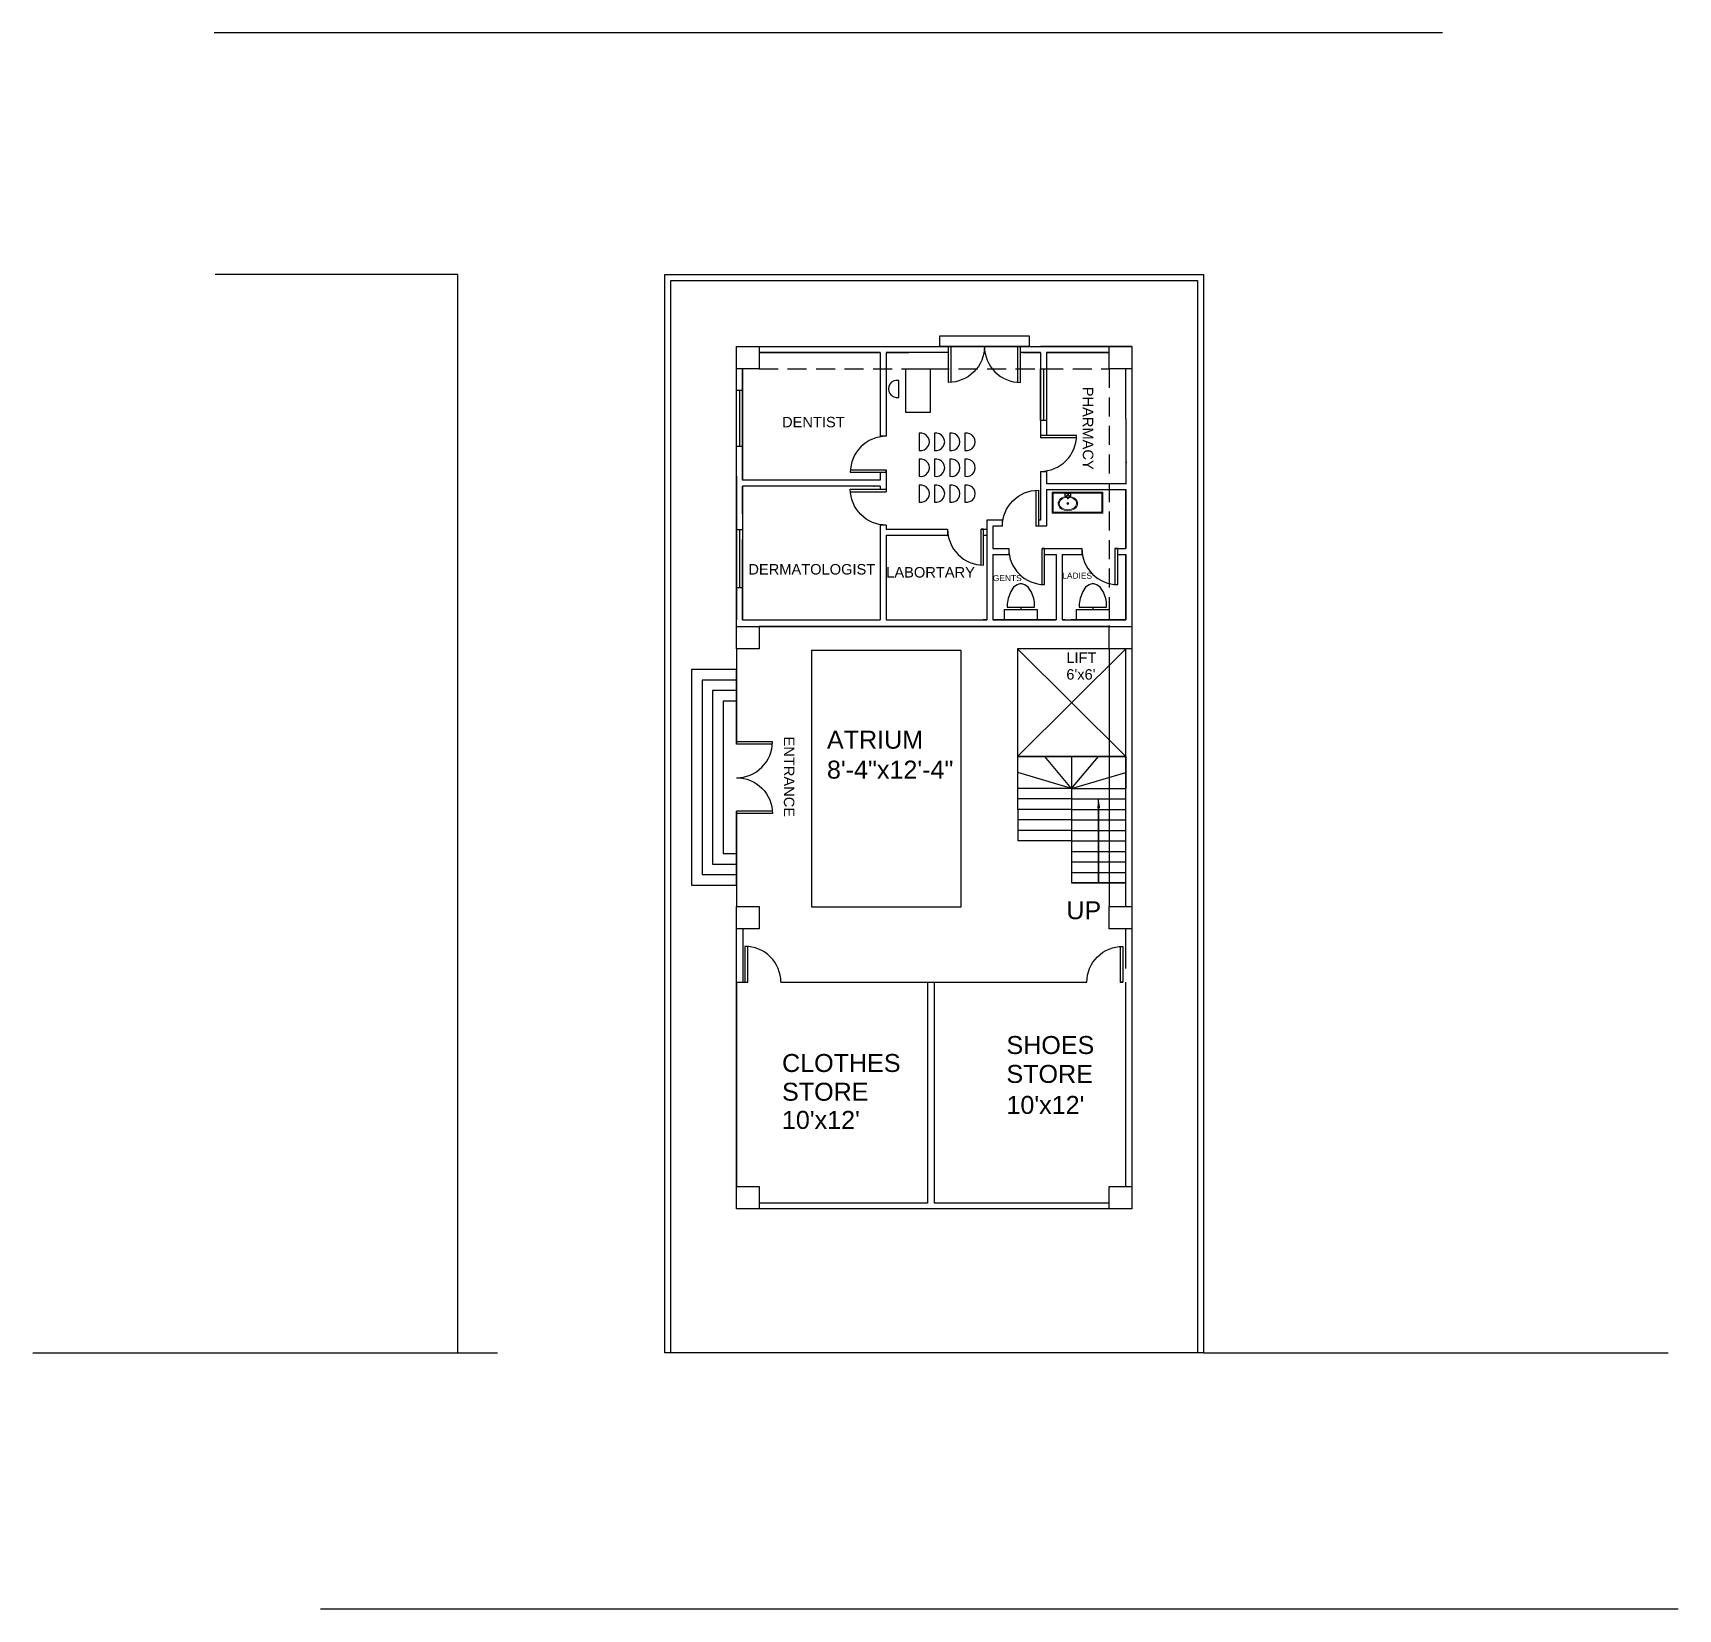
# Model space of a CAD drawing. Header units: millimetres. Extents: x 330 to 252295, y 1859 to 157169.
# Drawn here: x 330 to 1429, y 1859 to 2912 of the extents above; entities outside this region: 5.
import ezdxf
from ezdxf import colors
from ezdxf.entities.mleader import LeaderData, LeaderLine
from ezdxf.math import Vec2, Vec3

# ---------------------------------------------------------------- set-up
doc = ezdxf.new("R2010")
doc.units = ezdxf.units.MM
doc.linetypes.add('DASHED', pattern=[19.05, 12.7, -6.35])
doc.linetypes.add('DASHEDX2', pattern=[38.1, 25.4, -12.7])
for name, color, linetype in [('beam', 7, 'DASHED'), ('column', 2, 'Continuous'), ('ELEVATER', 3, 'Continuous'), ('stairs', 6, 'Continuous'), ('text', 24, 'Continuous'), ('walls', 4, 'Continuous')]:
    doc.layers.add(name, color=color, linetype=linetype)
for name, color, linetype, lineweight in [('boundry wall', 3, 'Continuous', 9), ('doors', 1, 'Continuous', 25), ('windows', 6, 'Continuous', 25)]:
    doc.layers.add(name, color=color, linetype=linetype, lineweight=lineweight)
doc.styles.get("Standard").update_dxf_attribs({"font": 'arial.ttf'})

# ---------------------------------------------------------------- blocks, each defined once
blk = doc.blocks.new('A$C00B923F5')
at = {"lineweight": 5}
for p, q in [((0, 0.55), (1.00988, 0.55)), ((0, 0.55), (0, 0)), ((1.33197, 0.55), (0.98197, 0.55)), ((1.33197, 0.3), (1.33197, 0.55)), ((1.33197, 0.55), (1.33197, 0)), ((0.025, 0.525), (1.30697, 0.525)), ((0.025, 0.525), (0.025, 0.025)), ((1.30697, 0.525), (1.30697, 0.035)), ((0.34245, 0.51836), (0.47925, 0.51836)), ((0.34245, 0.51456), (0.4072, 0.51456)), ((0.4145, 0.51456), (0.47925, 0.51456)), ((0.33485, 0.51076), (0.33485, 0.45946)), ((0.33865, 0.51076), (0.33865, 0.45946)), ((0.48305, 0.51076), (0.48305, 0.45946)), ((0.48685, 0.51076), (0.48685, 0.45946)), ((0.38894, 0.46926), (0.39837, 0.38363)), ((0.43276, 0.46926), (0.42321, 0.3826)), ((0.34245, 0.45566), (0.39043, 0.45566)), ((0.43126, 0.45566), (0.47925, 0.45566)), ((0.34245, 0.45186), (0.39085, 0.45186)), ((0.43084, 0.45186), (0.47925, 0.45186)), ((0.41858, 0.37888), (0.40312, 0.37888)), ((1.29697, 0.025), (0.025, 0.025)), ((1.33197, 0), (0, 0))]:
    blk.add_line(p, q, dxfattribs=at)
for centre, radius in [((0.41085, 0.51182), 0.00457), ((0.41085, 0.51182), 0.00362), ((0.41085, 0.48511), 0.02134), ((0.41085, 0.25172), 0.02375), ((0.41085, 0.25172), 0.01615)]:
    blk.add_circle(centre, radius, dxfattribs=at)
for centre, radius, start, end in [((0.34245, 0.51076), 0.0076, 90, 180), ((0.47925, 0.51076), 0.0076, 0, 90), ((0.34245, 0.51076), 0.0038, 90, 180), ((0.47925, 0.51076), 0.0038, 0, 90), ((0.34245, 0.45946), 0.0076, 180, 270), ((0.34245, 0.45946), 0.0038, 180, 270), ((0.47925, 0.45946), 0.0038, 270, 0), ((0.47925, 0.45946), 0.0076, 270, 0), ((0.40312, 0.38363), 0.00475, 180, 270), ((0.41858, 0.38363), 0.00475, 270, 0), ((1.29697, 0.035), 0.01, 270, 0)]:
    blk.add_arc(centre, radius, start, end, dxfattribs=at)
at = {"lineweight": 5, "extrusion": (2.77556e-17, 2.22045e-16, -1)}
blk.add_ellipse((0.41085, 0.25172), major_axis=(0.2565, 0), ratio=0.740741, start_param=-1.497351, end_param=4.638944, dxfattribs=at)
at = {"lineweight": 5, "extrusion": (-2.77556e-17, 2.77556e-16, -1)}
blk.add_ellipse((0.41085, 0.25172), major_axis=(0.2299, 0), ratio=0.710744, start_param=-1.501555, end_param=4.643148, dxfattribs=at)
blk = doc.blocks.new('*U7')
at = {"layer": 'text', "lineweight": -3}
blk.add_lwpolyline([(-3.4, -5.7, 1.200363), (-3.4, 5.7)], format="xyb", close=True, dxfattribs=at)
blk = doc.blocks.new('*U8')
at = {"layer": 'walls', "color": 0, "linetype": 'ByBlock', "lineweight": -2, "transparency": 16777216}
for p in [(0, 34.6), (10.2, 34.6), (20.4, 34.6), (30.6, 34.6), (0, 17.3), (10.2, 17.3), (20.4, 17.3), (30.6, 17.3), (0, 0), (10.2, 0), (20.4, 0), (30.6, 0)]:
    blk.add_blockref('*U7', p, dxfattribs=at)
blk = doc.blocks.new('wcb')
at = {"layer": 'walls', "lineweight": -3}
blk.add_line((1255.6, 2464), (1255.6, 2461.5), dxfattribs=at)
blk.add_lwpolyline([(1242.5, 2472.8, 0.063505), (1241.7, 2465.5), (1241.7, 2464), (1269.5, 2464), (1269.5, 2465.5, 0.063505), (1268.7, 2472.8), (1266.3, 2479.2), (1263.1, 2484.2), (1259.6, 2486.6, 0.152602), (1255.6, 2487.7, 0.152602), (1251.7, 2486.6), (1248.1, 2484.2), (1245, 2479.2)], format="xyb", close=True, dxfattribs=at)
blk.add_lwpolyline([(1272.3, 2461.5), (1272.3, 2451), (1239, 2451), (1239, 2461.5), (1255.6, 2461.5)], close=True, dxfattribs=at)
blk = doc.blocks.new('SINK')
at = {"color": 7, "xscale": 1000, "yscale": 1000, "zscale": 1000}
blk.add_blockref('A$C00B923F5', (8718.21, 11754.52), dxfattribs=at)
blk = doc.blocks.new('A$C63EE29C8')
for p, q in [((0.4564, 0.4762), (0.3933, 0.4762)), ((0.397, 0.4762), (0.397, 0.4292)), ((0.4046, 0.4762), (0.4046, 0.4292)), ((0.4113, 0.4762), (0.4113, 0.4292)), ((0.4214, 0.4762), (0.4214, 0.4292)), ((0.4316, 0.4762), (0.4316, 0.4292)), ((0.4464, 0.4762), (0.4464, 0.4292)), ((0.3933, 0.4292), (0.4564, 0.4292)), ((0.4507, 0.4233), (0.3985, 0.4233)), ((0.4507, 0.4204), (0.3985, 0.4204)), ((0.3162, 0.2295), (0.275, 0.2295)), ((0.2754, 0.2052), (0.3162, 0.2052)), ((0.3162, 0.1975), (0.2786, 0.1975)), ((0.3395, 0.1975), (0.3395, 0.1771)), ((0.3439, 0.1678), (0.3439, 0.2068)), ((0.3491, 0.1747), (0.3491, 0.2008)), ((0.3748, 0.1771), (0.3748, 0.1975)), ((0.4292, 0.1975), (0.4357, 0.1975)), ((0.2796, 0.1771), (0.3116, 0.1771)), ((0.417, 0.1771), (0.417, 0.1443)), ((0.4212, 0.1443), (0.4212, 0.1771)), ((0.4277, 0.1387), (0.4277, 0.1771)), ((0.4357, 0.1771), (0.4882, 0.1771)), ((0.4936, 0.1443), (0.4936, 0.1704)), ((0.5588, 0.1704), (0.5588, 0.1443)), ((0.2754, 0.122), (0.3162, 0.122)), ((0.2796, 0.1277), (0.3116, 0.1277)), ((0.3106, 0.1142), (0.2806, 0.1142)), ((0.5552, 0.1033), (0.5552, 0.0733))]:
    blk.add_line(p, q)
at = {"linetype": 'DASHEDX2', "ltscale": 30}
blk.add_line((0.0795, 0.3634), (0.5791, 0.3634), dxfattribs=at)
for points in [[(0.3933, 0.4483), (0.3004, 0.4779, 0.521948), (0.2866, 0.4687), (0.2898, 0.4487), (0.2898, 0.4437), (0.309, 0.4437), (0.309, 0.4487), (0.3133, 0.4554), (0.3882, 0.4068)], [(0.4615, 0.4068), (0.4513, 0.4204), (0.4513, 0.4233), (0.4564, 0.4292), (0.4564, 0.4762, 0.342414), (0.3933, 0.4762), (0.3933, 0.4292), (0.3985, 0.4233), (0.3985, 0.4204), (0.3882, 0.4068)], [(0.5791, 0.3968), (0.0175, 0.3968, 1.048362), (0.0175, 0.3634), (0.0795, 0.3634), (0.0831, 0.3517), (0.0962, 0.3314), (0.1152, 0.311), (0.1385, 0.2862), (0.1705, 0.2732), (0.1997, 0.2615), (0.2172, 0.2542), (0.2317, 0.2528), (0.2521, 0.2484), (0.275, 0.2295), (0.275, 0.2109)], [(0.3162, 0.2109), (0.3162, 0.2295, -0.198886), (0.3529, 0.2769, 0.30302), (0.4056, 0.3968)], [(0.4357, 0.2882), (0.4357, 0.1771), (0.3748, 0.1771), (0.3748, 0.1747), (0.3491, 0.1747), (0.3491, 0.1678), (0.3439, 0.1678), (0.3395, 0.1735), (0.3395, 0.1771), (0.3116, 0.1771), (0.3116, 0.1277), (0.3236, 0.1277), (0.3162, 0.122), (0.3162, 0.1142), (0.3106, 0.1142), (0.3106, 0.054, 0.938509), (0.3586, 0.0509, -0.377532), (0.4181, 0.1033), (0.5552, 0.1033), (0.5552, 0.1145), (0.5791, 0.1145), (0.5791, 0.0622), (0.5552, 0.0622), (0.5552, 0.0733), (0.4181, 0.0733, 0.377532), (0.3883, 0.0471, -0.938509), (0.2806, 0.054), (0.2806, 0.1142), (0.2754, 0.1142), (0.2754, 0.122), (0.2676, 0.1277), (0.2796, 0.1277), (0.2796, 0.1771), (0.2786, 0.1771), (0.2786, 0.1975), (0.2754, 0.1975), (0.2754, 0.2052), (0.2676, 0.2109), (0.3236, 0.2109), (0.3162, 0.2052), (0.3162, 0.1975), (0.3395, 0.1975), (0.3395, 0.2011), (0.3439, 0.2068), (0.3491, 0.2068), (0.3491, 0.2008), (0.3748, 0.2008), (0.3748, 0.1975), (0.4226, 0.1975), (0.4292, 0.1975), (0.4292, 0.3143)], [(0.4286, 0.3328, 0.18158), (0.4505, 0.2622, -0.15658), (0.4575, 0.1902)], [(0.4386, 0.3328, 0.186456), (0.4591, 0.2674, -0.154913), (0.4678, 0.1902)], [(0.41, 0.1771), (0.41, 0.1479), (0.417, 0.1443), (0.4212, 0.1443), (0.4277, 0.1387), (0.4871, 0.1387), (0.4936, 0.1443), (0.5588, 0.1443, 0.273702), (0.5791, 0.1285), (0.5791, 0.1285)], [(0.4357, 0.1902), (0.4882, 0.1902), (0.4882, 0.1771), (0.4936, 0.1704), (0.5588, 0.1704, -0.273702), (0.5791, 0.1862), (0.5791, 0.1862)]]:
    blk.add_lwpolyline(points, format="xyb")
for points in [[(0.043, 0.3968), (0.0613, 0.4085), (0.0773, 0.4114), (0.3679, 0.42)], [(0.0586, 0.4068), (0.468, 0.4068), (0.468, 0.423)], [(0.3977, 0.4194), (0.3977, 0.4071)], [(0.4064, 0.4204), (0.4064, 0.4068)], [(0.4144, 0.4204), (0.4144, 0.4068)], [(0.4222, 0.4204), (0.4222, 0.4068)], [(0.43, 0.4204), (0.43, 0.4068)], [(0.4377, 0.4204), (0.4377, 0.4068)], [(0.4448, 0.4204), (0.4448, 0.4068)], [(0.4513, 0.4225), (0.5188, 0.4245), (0.5319, 0.4187), (0.5319, 0.3968)], [(0.5231, 0.3968), (0.5231, 0.3634)], [(0.5796, 0.1379), (0.5948, 0.1379), (0.5948, 0.1724), (0.5791, 0.1724)], [(0.5791, 0.1561), (0.5951, 0.1561)], [(0.5791, 0.0709), (0.5935, 0.0709), (0.5935, 0.1054), (0.5791, 0.1054)], [(0.5791, 0.0888), (0.5935, 0.0888)]]:
    blk.add_lwpolyline(points)
at = {"linetype": 'Continuous'}
blk.add_lwpolyline([(0.4197, 0.3968), (0.4197, 0.3328), (0.4503, 0.3328), (0.4503, 0.3968)], dxfattribs=at)
blk = doc.blocks.new('block')
at = {"xscale": 25.4, "yscale": 25.4, "zscale": 25.4}
blk.add_blockref('A$C63EE29C8', (22401.866, 13780.384), dxfattribs=at)

msp = doc.modelspace()

# ---------------------------------------------------------------- linework, layer by layer
at = {"lineweight": -3}
for p, q in [((1271.2, 2911.9), (450.7, 2911.9)), ((613.4, 2750.5), (451.3, 2750.5)), ((613.4, 2030.5), (613.4, 2750.5)), ((1048.7, 2500.5), (1048.7, 2328.5)), ((329.6, 2030.5), (640, 2030.5)), ((1111.7, 2030.5), (1422, 2030.5))]:
    msp.add_line(p, q, dxfattribs=at)
msp.add_line((1428.7, 1859.3), (521.7, 1859.3))
at = {"layer": 'beam', "lineweight": -3}
for p, q in [((814.7, 2687.5), (1048.7, 2687.5)), ((1048.7, 2687.5), (1048.7, 2515.5))]:
    msp.add_line(p, q, dxfattribs=at)
at = {"layer": 'boundry wall', "lineweight": -3}
for p, q in [((751.7, 2750.5), (1111.7, 2750.5)), ((751.7, 2030.5), (751.7, 2750.5)), ((1111.7, 2750.5), (1111.7, 2030.5)), ((755.7, 2746.5), (1107.7, 2746.5)), ((755.7, 2030.5), (755.7, 2746.5)), ((1107.7, 2746.5), (1107.7, 2030.5)), ((1111.7, 2030.5), (751.7, 2030.5))]:
    msp.add_line(p, q, dxfattribs=at)
at = {"layer": 'column', "lineweight": -3}
for points in [[(799.7, 2702.5), (814.7, 2702.5), (814.7, 2687.5), (799.7, 2687.5)], [(1048.7, 2702.5), (1063.7, 2702.5), (1063.7, 2687.5), (1048.7, 2687.5)], [(799.7, 2515.5), (814.7, 2515.5), (814.7, 2500.5), (799.7, 2500.5)], [(1048.7, 2515.5), (1063.7, 2515.5), (1063.7, 2500.5), (1048.7, 2500.5)], [(799.7, 2328.5), (814.7, 2328.5), (814.7, 2313.5), (799.7, 2313.5)], [(1048.7, 2328.5), (1063.7, 2328.5), (1063.7, 2313.5), (1048.7, 2313.5)], [(799.7, 2141.5), (814.7, 2141.5), (814.7, 2126.5), (799.7, 2126.5)], [(1048.7, 2141.5), (1063.7, 2141.5), (1063.7, 2126.5), (1048.7, 2126.5)]]:
    msp.add_lwpolyline(points, close=True, dxfattribs=at)
at = {"layer": 'doors', "lineweight": -3}
for p, q in [((943, 2678.5), (943, 2702.5)), ((987.6, 2678.5), (987.6, 2702.5)), ((1026.8, 2641.4), (1002.8, 2641.4)), ((875.7, 2620.2), (899.7, 2620.2)), ((875.7, 2605.5), (899.7, 2605.5)), ((999.6, 2606.5), (999.6, 2582.5)), ((1057.4, 2593.6), (1057.4, 2593.6)), ((963, 2556.5), (963, 2580.5)), ((1003.8, 2543.5), (1003.8, 2567.5)), ((1052.7, 2543.5), (1052.7, 2567.5)), ((823.7, 2436.8), (799.7, 2436.8)), ((823.7, 2392.2), (799.7, 2392.2)), ((807, 2301.9), (807, 2278)), ((1056, 2301.9), (1056, 2278)), ((805.3, 2278), (805.3, 2278)), ((1057.7, 2278), (1057.7, 2278))]:
    msp.add_line(p, q, dxfattribs=at)
for points in [[(965.3, 2702.5, -0.414214), (941.3, 2678.5), (941.3, 2702.5), (943, 2702.5)], [(965.3, 2702.5, 0.414214), (989.3, 2678.5), (989.3, 2702.5), (987.6, 2702.5)], [(899.7, 2642.5, 0.414214), (875.7, 2618.5), (899.7, 2618.5), (899.7, 2620.2)], [(1002.8, 2619.1, 0.414214), (1026.8, 2643.1), (1002.8, 2643.1), (1002.8, 2641.4)], [(899.7, 2583.2, -0.414214), (875.7, 2607.2), (899.7, 2607.2), (899.7, 2605.5)], [(977.3, 2582.5, -0.414214), (1001.3, 2606.5), (1001.3, 2582.5), (999.6, 2582.5)], [(940.7, 2580.5, 0.414214), (964.7, 2556.5), (964.7, 2580.5), (963, 2580.5)], [(981.5, 2567.5, 0.414214), (1005.4, 2543.5), (1005.4, 2567.5), (1003.8, 2567.5)], [(1030.4, 2567.5, 0.414214), (1054.4, 2543.5), (1054.4, 2567.5), (1052.4, 2567.5)], [(799.7, 2414.5, 0.414214), (823.7, 2438.4), (799.7, 2438.4), (799.7, 2436.8)], [(799.7, 2414.5, -0.414214), (823.7, 2390.5), (799.7, 2390.5), (799.7, 2392.2)], [(829.3, 2278, 0.414214), (805.3, 2301.9), (805.3, 2278), (807.3, 2278)], [(1033.7, 2278, -0.414214), (1057.7, 2301.9), (1057.7, 2278), (1055.7, 2278)]]:
    msp.add_lwpolyline(points, format="xyb", dxfattribs=at)
at = {"layer": 'ELEVATER', "lineweight": -3}
for p, q in [((1059.7, 2500.5), (987.3, 2500.5)), ((987.3, 2500.5), (987.3, 2428.7)), ((1059.7, 2500.5), (987.3, 2428.7)), ((987.3, 2500.5), (1059.7, 2428.7)), ((1059.7, 2428.7), (1059.7, 2500.5)), ((987.3, 2428.7), (1059.7, 2428.7))]:
    msp.add_line(p, q, dxfattribs=at)
at = {"layer": 'stairs', "lineweight": -3}
for p, q in [((935.4, 2702.5), (935.4, 2709.5)), ((935.4, 2709.5), (995.2, 2709.5)), ((995.2, 2709.5), (995.2, 2702.5)), ((995.2, 2702.5), (935.4, 2702.5)), ((1045.8, 2625.2), (1045.8, 2625.2)), ((799.7, 2436.8), (799.7, 2486.7)), ((987.7, 2393.3), (987.7, 2428.7)), ((1023.5, 2428.7), (987.7, 2428.7)), ((987.7, 2407.3), (987.7, 2428.7)), ((1023.5, 2407.3), (987.7, 2418)), ((1023.5, 2407.3), (1005.6, 2428.7)), ((1059.7, 2428.7), (1023.5, 2428.7)), ((1023.5, 2428.7), (1023.5, 2344.3)), ((1023.5, 2407.3), (1041.6, 2428.7)), ((1023.5, 2407.3), (1059.7, 2418)), ((1059.7, 2428.7), (1059.7, 2407.3)), ((1023.5, 2407.3), (987.7, 2407.3)), ((1023.5, 2407.3), (1059.7, 2407.3)), ((1023.5, 2400.3), (987.7, 2400.3)), ((1023.5, 2400.3), (1059.7, 2400.3)), ((1041.6, 2344.3), (1041.6, 2400.3)), ((799.7, 2342.8), (799.7, 2392.2)), ((1023.5, 2393.3), (987.7, 2393.3)), ((987.7, 2393.3), (987.7, 2372.3)), ((1023.5, 2386.3), (987.7, 2386.3)), ((1023.5, 2393.3), (1059.7, 2393.3)), ((1023.5, 2386.3), (1059.7, 2386.3)), ((1023.5, 2379.3), (987.7, 2379.3)), ((1023.5, 2379.3), (1059.7, 2379.3)), ((1023.5, 2372.3), (987.7, 2372.3)), ((1023.5, 2372.3), (1059.7, 2372.3)), ((1023.5, 2365.3), (1059.7, 2365.3)), ((1023.5, 2358.3), (1059.7, 2358.3)), ((1023.5, 2351.3), (1059.7, 2351.3)), ((1023.5, 2344.3), (1059.7, 2344.3)), ((1059.7, 2344.3), (1023.5, 2344.3)), ((1023.5, 2344.3), (1059.7, 2344.3))]:
    msp.add_line(p, q, dxfattribs=at)
for points in [[(799.7, 2486.7), (793.2, 2486.7), (769.7, 2486.7), (769.7, 2342.8), (793.2, 2342.8), (799.7, 2342.8)], [(799.7, 2479.7), (793.2, 2479.7), (776.7, 2479.7), (776.7, 2349.8), (793.2, 2349.8), (799.7, 2349.8)], [(799.7, 2472.7), (793.2, 2472.7), (783.7, 2472.7), (783.7, 2356.8), (793.2, 2356.8), (799.7, 2356.8)], [(799.7, 2465.7), (793.2, 2465.7), (790.7, 2465.7), (790.7, 2363.8), (793.2, 2363.8), (799.7, 2363.8)]]:
    msp.add_lwpolyline(points, dxfattribs=at)
at = {"layer": 'text', "lineweight": -3}
msp.add_lwpolyline([(908, 2679.8, 1.200363), (908, 2668.5)], format="xyb", close=True, dxfattribs=at)
at = {"layer": 'walls', "lineweight": -3}
for p, q in [((799.7, 2702.5), (1063.7, 2702.5)), ((799.7, 2500.5), (799.7, 2702.5)), ((814.7, 2698.5), (895.7, 2698.5)), ((814.7, 2698.5), (895.7, 2698.5)), ((895.7, 2698.5), (814.7, 2698.5)), ((895.7, 2698.5), (814.7, 2698.5)), ((895.7, 2698.5), (895.7, 2642.5)), ((914.7, 2698.5), (899.7, 2698.5)), ((899.7, 2698.5), (899.7, 2642.5)), ((899.7, 2698.5), (914.7, 2698.5)), ((941.3, 2698.5), (899.7, 2698.5)), ((941.3, 2702.5), (935.4, 2702.5)), ((941.3, 2698.5), (941.3, 2702.5)), ((965.6, 2698.5), (965, 2698.5)), ((989.3, 2698.5), (989.3, 2702.5)), ((989.3, 2702.5), (995.2, 2702.5)), ((1002.8, 2698.5), (989.3, 2698.5)), ((990.7, 2698.5), (1002.7, 2698.5)), ((1002.7, 2698.5), (1002.8, 2698.5)), ((1063.7, 2702.5), (1002.8, 2702.5)), ((1002.8, 2698.5), (1002.8, 2641.4)), ((1048.7, 2698.5), (1006.8, 2698.5)), ((1006.8, 2698.5), (1006.8, 2643.1)), ((1006.8, 2698.5), (1011.7, 2698.5)), ((1011.7, 2698.5), (1048.7, 2698.5)), ((1048.7, 2698.5), (1011.7, 2698.5)), ((1063.7, 2702.5), (1063.7, 2126.5)), ((803.7, 2687.5), (803.7, 2613.2)), ((803.7, 2613.2), (803.7, 2687.5)), ((1059.7, 2687.5), (1048.7, 2687.5)), ((1059.7, 2654.5), (1059.7, 2687.5)), ((1059.7, 2654.5), (1059.7, 2650.7)), ((1059.7, 2654.5), (1059.7, 2646.2)), ((899.7, 2642.5), (895.7, 2642.5)), ((1059.7, 2646.2), (1059.7, 2610.9)), ((1059.7, 2627.5), (1059.7, 2625.2)), ((799.7, 2615.8), (799.7, 2520)), ((895.7, 2618.5), (895.7, 2613.2)), ((899.7, 2620.2), (899.7, 2605.5)), ((1002.8, 2619.1), (1002.8, 2606.9)), ((1002.8, 2619.1), (1006.8, 2619.1)), ((1006.8, 2619.1), (1006.8, 2610.9)), ((1059.7, 2625.2), (1060.4, 2625.2)), ((1059.7, 2616.2), (1059.7, 2610.5)), ((895.7, 2613.2), (803.7, 2613.2)), ((803.7, 2590.8), (803.7, 2609.2)), ((895.7, 2609.2), (803.7, 2609.2)), ((803.7, 2609.2), (803.7, 2520)), ((895.7, 2609.2), (895.7, 2607.2)), ((1002.8, 2606.9), (1002.8, 2586.5)), ((1006.8, 2610.9), (1059.7, 2610.9)), ((1006.8, 2606.9), (1059.7, 2606.9)), ((1006.8, 2606.9), (1006.8, 2582.5)), ((1059.7, 2606.9), (1059.7, 2567.5)), ((1059.7, 2606.9), (1059.7, 2567.5)), ((1059.7, 2567.5), (1059.7, 2606.9)), ((1059.7, 2596.1), (1059.7, 2582.5)), ((895.7, 2583.2), (895.7, 2520)), ((899.7, 2583.2), (895.7, 2583.2)), ((899.7, 2583.2), (899.7, 2580.2)), ((977.3, 2586.5), (966.9, 2586.5)), ((966.9, 2586.5), (966.9, 2520)), ((977.3, 2582.5), (977.3, 2586.5)), ((1002.8, 2586.5), (1001.3, 2586.5)), ((803.7, 2581.8), (803.7, 2573.5)), ((803.7, 2520), (803.7, 2573.5)), ((899.7, 2580.5), (940.7, 2580.5)), ((899.7, 2576.5), (940.7, 2576.5)), ((899.7, 2576.5), (899.7, 2520)), ((940.7, 2580.5), (940.7, 2576.5)), ((963, 2580.5), (966.9, 2580.5)), ((964.7, 2576.5), (966.9, 2576.5)), ((970.9, 2582.5), (970.9, 2567.5)), ((977.3, 2582.5), (970.9, 2582.5)), ((1006.8, 2582.5), (999.6, 2582.5)), ((1002.8, 2582.5), (999.6, 2582.5)), ((1059.7, 2573.5), (1059.7, 2567.5)), ((970.9, 2567.5), (981.5, 2567.5)), ((970.9, 2563.5), (981.5, 2563.5)), ((970.9, 2563.5), (981.5, 2563.5)), ((970.9, 2563.5), (970.9, 2520)), ((981.5, 2567.5), (981.5, 2563.5)), ((1003.8, 2567.5), (1030.4, 2567.5)), ((1005.4, 2563.5), (1013.3, 2563.5)), ((1005.4, 2563.5), (1013.3, 2563.5)), ((1013.3, 2563.5), (1013.3, 2520)), ((1017.3, 2563.5), (1017.3, 2520)), ((1017.3, 2563.5), (1019.3, 2563.5)), ((1017.3, 2563.5), (1030.4, 2563.5)), ((1030.4, 2567.5), (1030.4, 2563.5)), ((1052.7, 2567.5), (1059.7, 2567.5)), ((1054.4, 2563.5), (1059.7, 2563.5)), ((1059.7, 2520), (1059.7, 2563.5)), ((1059.7, 2563.5), (1059.7, 2524.5)), ((1059.7, 2563.5), (1059.7, 2520)), ((1059.7, 2563.5), (1059.7, 2520)), ((803.7, 2520), (859.2, 2520)), ((803.7, 2520), (895.7, 2520)), ((803.7, 2520), (895.7, 2520)), ((899.7, 2520), (919.2, 2520)), ((899.7, 2520), (966.9, 2520)), ((966.9, 2520), (964.4, 2520)), ((970.9, 2520), (1013.3, 2520)), ((978.8, 2520), (970.9, 2520)), ((970.9, 2520), (1013.3, 2520)), ((970.9, 2520), (978.8, 2520)), ((982.8, 2520), (1013.3, 2520)), ((982.8, 2520), (1013.3, 2520)), ((1013.3, 2520), (982.8, 2520)), ((1019.3, 2520), (1017.3, 2520)), ((1017.3, 2520), (1019.3, 2520)), ((1017.3, 2520), (1059.7, 2520)), ((1017.3, 2520), (1019.3, 2520)), ((1017.3, 2520), (1019.3, 2520)), ((1059.7, 2520), (1023.3, 2520)), ((1023.3, 2520), (1059.7, 2520)), ((1023.3, 2520), (1048.7, 2520)), ((803.7, 2515.5), (1059.7, 2515.5)), ((1048.7, 2515.5), (814.7, 2515.5)), ((850.1, 2499.7), (949.6, 2499.7)), ((850.1, 2328), (850.1, 2499.7)), ((949.6, 2499.7), (949.6, 2328)), ((1059.7, 2328.5), (1059.7, 2500.5)), ((799.7, 2486.7), (799.7, 2486.7)), ((799.7, 2436.8), (799.7, 2486.7)), ((799.7, 2342.8), (799.7, 2392.2)), ((799.7, 2126.5), (799.7, 2328.5)), ((949.6, 2328), (850.1, 2328)), ((804.2, 2278), (804.2, 2313.5)), ((1059.7, 2287), (1059.7, 2313.5)), ((799.7, 2278), (807, 2278)), ((927.2, 2278), (927.2, 2130.5)), ((931.7, 2278), (931.7, 2130.5)), ((1056, 2278), (1057.7, 2278)), ((1059.7, 2141.5), (1059.7, 2278)), ((1063.7, 2126.5), (799.7, 2126.5)), ((927.2, 2130.5), (814.7, 2130.5)), ((896.9, 2130.5), (814.7, 2130.5)), ((1048.7, 2130.5), (931.7, 2130.5))]:
    msp.add_line(p, q, dxfattribs=at)
at = {"layer": 'walls', "lineweight": 30}
for p, q in [((799.7, 2500.5), (799.7, 2436.8)), ((799.7, 2392.2), (799.7, 2328.5)), ((799.7, 2278), (799.7, 2141.5)), ((829.3, 2278), (1033.7, 2278))]:
    msp.add_line(p, q, dxfattribs=at)
at = {"layer": 'walls', "lineweight": -3}
msp.add_lwpolyline([(912.8, 2687.5), (929, 2687.5), (929, 2658.4), (912.8, 2658.4)], close=True, dxfattribs=at)
for p in [(891.6, 2609.2), (891.7, 2609.2)]:
    msp.add_point(p, dxfattribs=at)
at = {"layer": 'windows', "lineweight": -3}
for p, q in [((1004.8, 2687.5), (1004.8, 2653.1)), ((801.7, 2673.4), (801.7, 2635.7)), ((801.7, 2580.3), (801.7, 2541.3))]:
    msp.add_line(p, q, dxfattribs=at)
for points in [[(1002.8, 2687.5), (1006.8, 2687.5), (1006.8, 2653.1), (1002.8, 2653.1)], [(799.7, 2673.4), (803.7, 2673.4), (803.7, 2635.7), (799.7, 2635.7)], [(799.7, 2580.3), (803.7, 2580.3), (803.7, 2541.3), (799.7, 2541.3)]]:
    msp.add_lwpolyline(points, close=True, dxfattribs=at)

# ---------------------------------------------------------------- block references
at = {"layer": 'text', "color": 219, "lineweight": -3, "true_color": 0x642165, "xscale": 25.4, "yscale": 25.4, "zscale": 25.4}
msp.add_blockref('A$C00B923F5', (1010.6, 2591.2), dxfattribs=at)
at = {"layer": 'text', "lineweight": -3, "xscale": 0.6544800607379068, "yscale": 0.6544800607379068, "zscale": 0.6544800607379068}
for p in [(167.9, 915.8), (216, 915.8)]:
    msp.add_blockref('wcb', p, dxfattribs=at)
at = {"layer": 'walls', "lineweight": -3}
for name, p, xscale, yscale, zscale in [('block', (978.4, 2536.8), 11.21100555984503, 11.21100555984503, 11.21100555984503), ('SINK', (1010.9, 2603.6), 9.025206710356542, 9.025206710356542, 9.025206710356542), ('SINK', (1010.1, 2603.9), 3.741910940411799, 3.741910940411799, 3.741910940411799)]:
    msp.add_blockref(name, p, dxfattribs=dict(at, xscale=xscale, yscale=yscale, zscale=zscale))
for name, p in [('SINK', (1010.9, 2602.7)), ('wcb', (1030.4, 2522.9)), ('*U8', (925.1, 2604.2))]:
    msp.add_blockref(name, p, dxfattribs=at)

# ---------------------------------------------------------------- texts
at = {"layer": 'text', "lineweight": -3}
for s, p in [('PHARMACY', (1031, 2675.6)), ('ENTRANCE', (831.3, 2442))]:
    msp.add_text(s, height=7, rotation=270, dxfattribs=at).set_placement(p)
for s, height, p in [('DENTIST', 7, (830.1, 2648.5)), ('DERMATOLOGIST', 7, (807.6, 2550.2)), ('LABORTARY', 7, (899.7, 2548.2)), ('GENTS ', 4, (970.9, 2545.8)), ('LADIES ', 4, (1017.3, 2547.4)), ('LIFT', 7, (1020, 2491.2)), ("6'x6'", 7, (1020, 2480)), ('ATRIUM', 12, (860.1, 2433.9)), ('8\'-4"x12\'-4"', 12, (860.1, 2413.9)), ('UP', 12, (1020, 2320)), ('SHOES', 12, (980, 2230)), ('CLOTHES ', 12, (830.1, 2218)), ('STORE', 12, (980, 2210.7)), ('STORE', 12, (830.1, 2198.8)), ("10'x12'", 12, (980, 2190)), ("10'x12'", 12, (830, 2180))]:
    msp.add_text(s, height=height, dxfattribs=at).set_placement(p)

# ---------------------------------------------------------------- leaders
at = {"layer": 'stairs', "lineweight": -3}
ml = msp.add_multileader_mtext('Standard', dxfattribs=at)
ml.set_content('', color=256)
ml.set_leader_properties(color=6, lineweight=-3)
ml.build(insert=Vec2(0, 0))
ml.multileader.update_dxf_attribs({"arrow_head_size": 6})
ctx = ml.context
ctx.base_point, ctx.arrow_head_size, ctx.plane_origin = Vec3(1049.6, 2344.3), 6, Vec3(1041.6, 2400.3)
notes = []
notes.append((ctx, [(0, (1, 1, 0), (1041.6, 2344.3), (1, 0), 8, [(0, [(1041.6, 2400.3)], 0, [])])]))
ctx.mtext.insert, ctx.mtext.flow_direction = Vec3(1051.6, 2346.3), 5
for ctx, leaders in notes:
    for number, flags, end, landing, length, lines in leaders:
        leader = LeaderData()
        leader.index, (leader.has_last_leader_line, leader.has_dogleg_vector, leader.attachment_direction) = number, flags
        leader.last_leader_point, leader.dogleg_vector, leader.dogleg_length = Vec3(end), Vec3(landing), length
        for number, points, colour, breaks in lines:
            line = LeaderLine()
            line.index, line.vertices, line.color, line.breaks = number, Vec3.list(points), colors.encode_raw_color(colour), breaks
            leader.lines.append(line)
        ctx.leaders.append(leader)

doc.saveas('drawing.dxf')
